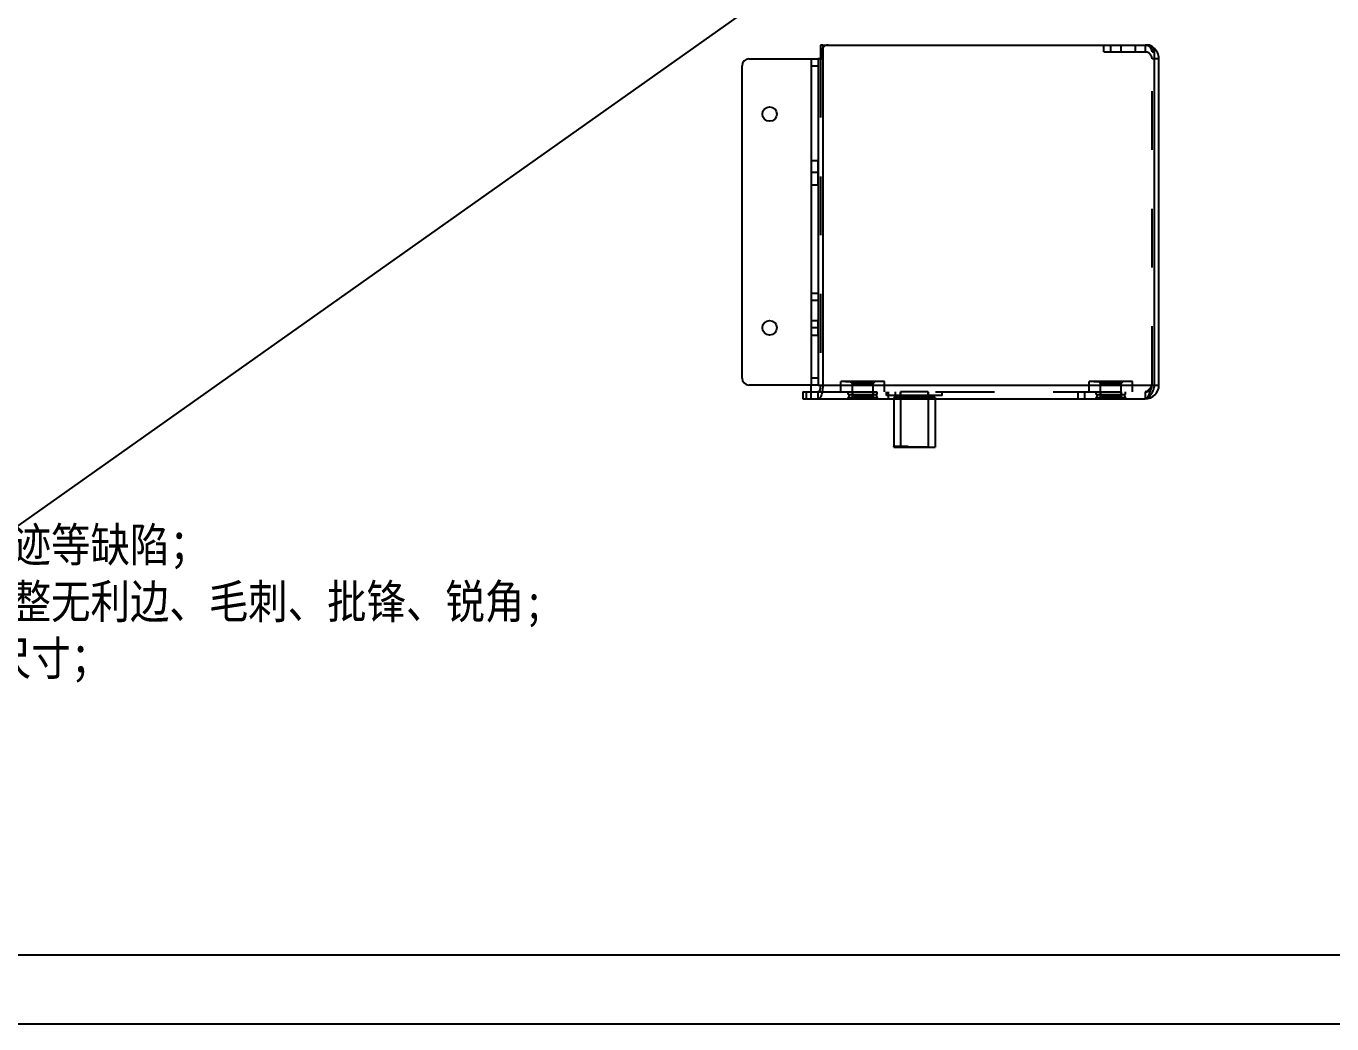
# Model space of a CAD drawing. Header units: millimetres. Extents: x 0 to 8948, y -1340 to 1100.
# Drawn here: x 3466.3 to 3655.8, y 0 to 144.7 of the extents above; entities that cross this region are included whole.
import ezdxf

# ---------------------------------------------------------------- set-up
doc = ezdxf.new("R2010")
doc.units = ezdxf.units.MM
doc.header["$LTSCALE"] = 85.25
doc.linetypes.add('HIDDEN', pattern=[0.2, 0.1, -0.1])
doc.layers.get('0').update_dxf_attribs({"linetype": 'CONTINUOUS'})
doc.layers.add('02___PRT_ALL_AXES', color=7, linetype='CONTINUOUS')
doc.layers.add('DEFAULT_2', color=8, linetype='HIDDEN')
doc.styles.get("Standard").update_dxf_attribs({"font": 'txt', "width": 0.85})

msp = doc.modelspace()

# ---------------------------------------------------------------- linework, layer by layer
msp.add_line((3956.955, 420), (3362.955, 0))
at = {"color": 7, "linetype": 'Continuous'}
for p, q in [((3581.967, 141.958), (3581.625, 141.958)), ((3581.625, 141.958), (3581.625, 139.958)), ((3570.249, 93.658), (3570.249, 138.958)), ((3571.249, 139.958), (3580.249, 139.958)), ((3580.309, 139.958), (3581.309, 139.958)), ((3580.309, 92.658), (3580.309, 139.958)), ((3580.309, 138.958), (3581.309, 138.958)), ((3630.749, 139.958), (3630.091, 139.958)), ((3580.309, 105.958), (3581.309, 105.958)), ((3580.309, 104.958), (3581.309, 104.958)), ((3581.309, 93.658), (3580.309, 93.658)), ((3580.249, 92.658), (3571.249, 92.658)), ((3579.049, 91.658), (3581.283, 91.658)), ((3579.049, 91.658), (3579.049, 90.658)), ((3579.549, 91.658), (3579.549, 90.658)), ((3580.249, 90.658), (3580.249, 92.658)), ((3581.309, 92.658), (3580.309, 92.658)), ((3581.283, 90.658), (3581.283, 91.658)), ((3630.091, 92.658), (3630.749, 92.658)), ((3592.249, 90.658), (3592.249, 83.658)), ((3598.249, 90.658), (3598.249, 83.658)), ((3592.249, 83.658), (3598.249, 83.658)), ((3592.284, 83.758), (3592.27, 83.758)), ((3592.27, 83.758), (3592.27, 83.658)), ((3592.276, 83.658), (3592.276, 83.758)), ((3592.284, 83.758), (3592.284, 83.658)), ((3592.824, 83.758), (3592.766, 83.758)), ((3592.766, 83.758), (3592.766, 83.658)), ((3592.824, 83.758), (3592.824, 83.658)), ((3593.96, 83.758), (3593.607, 83.758)), ((3593.607, 83.758), (3593.607, 83.658)), ((3593.616, 83.658), (3593.616, 83.758)), ((3593.664, 83.658), (3593.664, 83.758)), ((3593.919, 83.658), (3593.919, 83.758)), ((3593.96, 83.758), (3593.96, 83.658)), ((3362.955, 0), (3956.955, 0))]:
    msp.add_line(p, q, dxfattribs=at)
at = {"color": 3, "linetype": 'Continuous'}
for p, q in [((3581.967, 141.958), (3629.151, 141.958)), ((3581.967, 141.958), (3581.967, 92.658)), ((3630.091, 92.658), (3630.091, 140.958)), ((3581.309, 139.958), (3581.309, 92.658)), ((3581.967, 139.958), (3581.322, 139.958)), ((3630.749, 92.658), (3630.749, 139.958)), ((3581.322, 92.658), (3630.091, 92.658)), ((3579.049, 90.658), (3628.749, 90.658))]:
    msp.add_line(p, q, dxfattribs=at)
at = {"color": 7, "linetype": 'Continuous'}
msp.add_lwpolyline([(3372.955, 10), (3946.955, 10), (3946.955, 410), (3372.955, 410)], close=True, dxfattribs=at)
at = {"color": 3, "linetype": 'Continuous'}
for centre, radius, start, end in [((3628.749, 139.958), 2, 0, 54.74975), ((3628.749, 92.658), 2, 270, 0), ((3624.102, 93.912), 6.119, 347.30547, 348.17175)]:
    msp.add_arc(centre, radius, start, end, dxfattribs=at)
at = {"color": 7, "linetype": 'Continuous'}
for centre, start, end in [((3571.249, 138.958), 90, 180), ((3571.249, 93.658), 180, 270)]:
    msp.add_arc(centre, 1, start, end, dxfattribs=at)
at = {"color": 3, "linetype": 'Continuous'}
for points, knots in [([(3629.894, 141.57), (3629.808, 141.688), (3629.585, 141.886), (3629.293, 141.958), (3629.151, 141.958)], [0, 0, 0, 0, 0.5054743, 1, 1, 1, 1]), ([(3581.767, 91.244), (3581.738, 91.159), (3581.675, 91.006), (3581.544, 90.782), (3581.384, 90.658), (3581.283, 90.658)], [0, 0, 0, 0, 0.3401478, 0.6175015, 1, 1, 1, 1]), ([(3581.967, 92.658), (3581.967, 92.402), (3581.937, 91.924), (3581.839, 91.453), (3581.767, 91.244)], [0, 0, 0, 0, 0.5354438, 1, 1, 1, 1]), ([(3629.571, 91.259), (3629.467, 91.092), (3629.25, 90.807), (3628.902, 90.658), (3628.749, 90.658)], [0, 0, 0, 0, 0.5629949, 1, 1, 1, 1]), ([(3629.874, 91.892), (3629.853, 91.834), (3629.767, 91.616), (3629.663, 91.405), (3629.571, 91.259)], [0, 0, 0, 0, 0.2638575, 1, 1, 1, 1]), ([(3630.071, 92.567), (3630.032, 92.395), (3629.971, 92.168), (3629.894, 91.946), (3629.874, 91.892)], [0, 0, 0, 0, 0.7543863, 1, 1, 1, 1])]:
    msp.add_open_spline(points, degree=3, knots=knots, dxfattribs=at)
msp.add_open_spline([(3630.091, 140.958), (3630.091, 141.172), (3630.02, 141.397), (3629.894, 141.57)], degree=3, dxfattribs=at)
at = {"color": 7, "linetype": 'Continuous'}
msp.add_open_spline([(3581.599, 92.275), (3581.587, 92.19), (3581.555, 92.034), (3581.483, 91.817), (3581.368, 91.658), (3581.283, 91.658)], degree=3, knots=[0, 0, 0, 0, 0.3561555, 0.6479047, 1, 1, 1, 1], dxfattribs=at)
msp.add_open_spline([(3581.625, 92.658), (3581.625, 92.53), (3581.617, 92.402), (3581.599, 92.275)], degree=3, dxfattribs=at)
at = {"layer": '02___PRT_ALL_AXES', "color": 8, "linetype": 'HIDDEN'}
for p, q in [((3625.199, 141.958), (3627.299, 141.958)), ((3625.199, 141.958), (3625.199, 140.958)), ((3625.199, 140.958), (3627.299, 140.958)), ((3627.299, 141.958), (3627.299, 140.958)), ((3580.309, 125.208), (3581.309, 125.208)), ((3580.309, 121.708), (3580.309, 125.208)), ((3581.309, 121.708), (3581.309, 125.208)), ((3581.309, 123.458), (3580.309, 123.458)), ((3580.309, 121.708), (3581.309, 121.708)), ((3580.309, 102.008), (3581.309, 102.008)), ((3580.309, 99.909), (3580.309, 102.007)), ((3581.309, 100.958), (3580.309, 100.958)), ((3581.309, 99.909), (3581.309, 102.007)), ((3580.309, 99.908), (3581.309, 99.908)), ((3586.249, 91.658), (3589.249, 91.658)), ((3586.249, 91.658), (3586.249, 90.658)), ((3589.249, 91.658), (3589.249, 90.658)), ((3597.249, 91.658), (3593.249, 91.658)), ((3593.249, 91.658), (3593.249, 83.658)), ((3597.249, 91.658), (3597.249, 83.658)), ((3622.249, 91.658), (3625.249, 91.658)), ((3622.249, 91.658), (3622.249, 90.658)), ((3625.249, 91.658), (3625.249, 90.658)), ((3586.249, 90.658), (3589.249, 90.658)), ((3592.249, 90.858), (3592.249, 90.658)), ((3593.249, 90.658), (3597.249, 90.658)), ((3598.249, 90.858), (3598.249, 90.658)), ((3622.249, 90.658), (3625.249, 90.658)), ((3597.249, 83.658), (3593.249, 83.658))]:
    msp.add_line(p, q, dxfattribs=at)
at = {"layer": '02___PRT_ALL_AXES', "color": 7, "linetype": 'Continuous'}
for p, q in [((3592.249, 90.658), (3592.249, 83.658)), ((3598.249, 90.658), (3598.249, 83.658))]:
    msp.add_line(p, q, dxfattribs=at)
for centre in [(3574.249, 131.958), (3574.249, 100.958)]:
    msp.add_circle(centre, 1.05, dxfattribs=at)
at = {"layer": 'DEFAULT_2', "color": 8, "linetype": 'HIDDEN'}
for p, q in [((3581.749, 140.958), (3581.749, 139.958)), ((3622.749, 140.958), (3622.749, 141.958)), ((3622.749, 140.958), (3628.749, 140.958)), ((3623.749, 140.958), (3623.749, 141.958)), ((3628.749, 141.958), (3628.749, 140.958)), ((3629.749, 140.958), (3630.091, 140.958)), ((3629.749, 92.658), (3629.749, 140.958)), ((3580.249, 139.958), (3580.309, 139.958)), ((3581.322, 139.958), (3581.309, 139.958)), ((3581.625, 139.958), (3581.625, 92.658)), ((3630.091, 139.958), (3629.749, 139.958)), ((3590.899, 93.158), (3584.599, 93.158)), ((3584.599, 91.658), (3584.599, 93.158)), ((3585.273, 93.138), (3585.273, 93.158)), ((3587.165, 93.138), (3585.273, 93.138)), ((3585.287, 93.138), (3585.287, 93.158)), ((3585.31, 93.158), (3585.31, 93.138)), ((3585.317, 93.138), (3585.317, 93.158)), ((3585.355, 93.158), (3585.355, 93.138)), ((3585.355, 93.138), (3585.355, 93.158)), ((3585.356, 93.158), (3585.356, 93.138)), ((3585.358, 93.138), (3585.358, 93.158)), ((3585.369, 93.138), (3585.369, 93.158)), ((3585.378, 93.158), (3585.378, 93.138)), ((3585.602, 93.138), (3585.602, 93.158)), ((3585.635, 93.138), (3585.635, 93.158)), ((3585.716, 93.138), (3585.716, 93.158)), ((3585.749, 93.138), (3585.749, 93.158)), ((3585.758, 93.158), (3585.758, 93.138)), ((3585.77, 93.138), (3585.77, 93.158)), ((3585.79, 93.158), (3585.79, 93.138)), ((3585.791, 93.138), (3585.791, 93.158)), ((3585.793, 93.138), (3585.793, 93.158)), ((3585.82, 93.138), (3585.82, 93.158)), ((3585.821, 93.138), (3585.821, 93.158)), ((3585.827, 93.138), (3585.827, 93.158)), ((3585.837, 93.138), (3585.837, 93.158)), ((3585.849, 93.158), (3585.849, 93.138)), ((3585.85, 93.138), (3585.85, 93.158)), ((3585.895, 93.138), (3585.895, 93.158)), ((3585.907, 93.138), (3585.907, 93.158)), ((3585.937, 93.138), (3585.937, 93.158)), ((3585.94, 93.138), (3585.94, 93.158)), ((3585.943, 93.138), (3585.943, 93.158)), ((3586.249, 92.858), (3585.949, 93.158)), ((3585.95, 93.138), (3585.95, 93.158)), ((3586.017, 93.138), (3586.017, 93.158)), ((3586.035, 93.158), (3586.035, 93.138)), ((3586.037, 93.138), (3586.037, 93.158)), ((3586.039, 93.138), (3586.039, 93.158)), ((3586.04, 93.158), (3586.04, 93.138)), ((3586.054, 93.158), (3586.054, 93.138)), ((3586.057, 93.138), (3586.057, 93.158)), ((3586.06, 93.138), (3586.06, 93.158)), ((3586.073, 93.138), (3586.073, 93.158)), ((3586.074, 93.138), (3586.074, 93.158)), ((3586.082, 93.138), (3586.082, 93.158)), ((3586.083, 93.138), (3586.083, 93.158)), ((3586.144, 93.138), (3586.144, 93.158)), ((3586.144, 93.138), (3586.144, 93.158)), ((3586.156, 93.158), (3586.156, 93.138)), ((3586.181, 93.138), (3586.181, 93.158)), ((3586.187, 93.138), (3586.187, 93.158)), ((3586.203, 93.138), (3586.203, 93.158)), ((3586.205, 93.138), (3586.205, 93.158)), ((3586.218, 93.158), (3586.218, 93.138)), ((3586.222, 93.138), (3586.222, 93.158)), ((3586.232, 93.138), (3586.232, 93.158)), ((3586.233, 93.138), (3586.233, 93.158)), ((3586.236, 93.138), (3586.236, 93.158)), ((3586.248, 93.138), (3586.248, 93.158)), ((3589.249, 92.858), (3586.249, 92.858)), ((3586.249, 90.988), (3586.249, 92.858)), ((3586.261, 93.158), (3586.261, 93.138)), ((3586.262, 93.138), (3586.262, 93.158)), ((3586.263, 93.138), (3586.263, 93.158)), ((3586.297, 93.158), (3586.297, 93.138)), ((3586.305, 93.138), (3586.305, 93.158)), ((3586.364, 93.138), (3586.364, 93.158)), ((3586.371, 93.158), (3586.371, 93.138)), ((3586.395, 93.138), (3586.395, 93.158)), ((3586.406, 93.138), (3586.406, 93.158)), ((3586.418, 93.158), (3586.418, 93.138)), ((3586.429, 93.138), (3586.429, 93.158)), ((3586.429, 93.138), (3586.429, 93.158)), ((3586.44, 93.138), (3586.44, 93.158)), ((3586.442, 93.138), (3586.442, 93.158)), ((3586.481, 93.138), (3586.481, 93.158)), ((3586.51, 93.138), (3586.51, 93.158)), ((3586.517, 93.138), (3586.517, 93.158)), ((3586.518, 93.138), (3586.518, 93.158)), ((3586.593, 93.158), (3586.593, 93.138)), ((3586.611, 93.138), (3586.611, 93.158)), ((3586.64, 93.138), (3586.64, 93.158)), ((3586.653, 93.158), (3586.653, 93.138)), ((3586.663, 93.158), (3586.663, 93.138)), ((3586.681, 93.138), (3586.681, 93.158)), ((3586.711, 93.158), (3586.711, 93.138)), ((3586.719, 93.138), (3586.719, 93.158)), ((3586.848, 93.158), (3586.848, 93.138)), ((3586.882, 93.138), (3586.882, 93.158)), ((3586.911, 93.138), (3586.911, 93.158)), ((3586.918, 93.138), (3586.918, 93.158)), ((3586.947, 93.138), (3586.947, 93.158)), ((3586.959, 93.138), (3586.959, 93.158)), ((3586.987, 93.138), (3586.987, 93.158)), ((3586.994, 93.138), (3586.994, 93.158)), ((3587.153, 93.138), (3587.153, 93.158)), ((3587.165, 93.138), (3587.165, 93.158)), ((3587.305, 93.158), (3587.305, 93.138)), ((3587.686, 93.138), (3587.305, 93.138)), ((3587.306, 93.138), (3587.306, 93.158)), ((3587.346, 93.138), (3587.346, 93.158)), ((3587.355, 93.138), (3587.355, 93.158)), ((3587.356, 93.158), (3587.356, 93.138)), ((3587.357, 93.138), (3587.357, 93.158)), ((3587.379, 93.138), (3587.379, 93.158)), ((3587.386, 93.138), (3587.386, 93.158)), ((3587.386, 93.158), (3587.386, 93.138)), ((3587.391, 93.138), (3587.391, 93.158)), ((3587.394, 93.138), (3587.394, 93.158)), ((3587.472, 93.138), (3587.472, 93.158)), ((3587.488, 93.138), (3587.488, 93.158)), ((3587.488, 93.138), (3587.488, 93.158)), ((3587.497, 93.138), (3587.497, 93.158)), ((3587.522, 93.138), (3587.522, 93.158)), ((3587.533, 93.138), (3587.533, 93.158)), ((3587.579, 93.138), (3587.579, 93.158)), ((3587.606, 93.138), (3587.606, 93.158)), ((3587.612, 93.138), (3587.612, 93.158)), ((3587.638, 93.138), (3587.638, 93.158)), ((3587.639, 93.138), (3587.639, 93.158)), ((3587.645, 93.138), (3587.645, 93.158)), ((3587.646, 93.138), (3587.646, 93.158)), ((3587.653, 93.158), (3587.653, 93.138)), ((3587.657, 93.138), (3587.657, 93.158)), ((3587.685, 93.138), (3587.685, 93.158)), ((3587.686, 93.138), (3587.686, 93.158)), ((3589.249, 92.858), (3589.549, 93.158)), ((3589.249, 90.988), (3589.249, 92.858)), ((3590.899, 91.658), (3590.899, 93.158)), ((3626.899, 93.158), (3620.599, 93.158)), ((3620.599, 91.658), (3620.599, 93.158)), ((3621.273, 93.138), (3621.273, 93.158)), ((3623.165, 93.138), (3621.273, 93.138)), ((3621.287, 93.138), (3621.287, 93.158)), ((3621.31, 93.158), (3621.31, 93.138)), ((3621.317, 93.138), (3621.317, 93.158)), ((3621.355, 93.158), (3621.355, 93.138)), ((3621.355, 93.138), (3621.355, 93.158)), ((3621.356, 93.158), (3621.356, 93.138)), ((3621.358, 93.138), (3621.358, 93.158)), ((3621.369, 93.138), (3621.369, 93.158)), ((3621.378, 93.158), (3621.378, 93.138)), ((3621.602, 93.138), (3621.602, 93.158)), ((3621.635, 93.138), (3621.635, 93.158)), ((3621.716, 93.138), (3621.716, 93.158)), ((3621.749, 93.138), (3621.749, 93.158)), ((3621.758, 93.158), (3621.758, 93.138)), ((3621.77, 93.138), (3621.77, 93.158)), ((3621.79, 93.158), (3621.79, 93.138)), ((3621.791, 93.138), (3621.791, 93.158)), ((3621.793, 93.138), (3621.793, 93.158)), ((3621.82, 93.138), (3621.82, 93.158)), ((3621.821, 93.138), (3621.821, 93.158)), ((3621.827, 93.138), (3621.827, 93.158)), ((3621.837, 93.138), (3621.837, 93.158)), ((3621.849, 93.158), (3621.849, 93.138)), ((3621.85, 93.138), (3621.85, 93.158)), ((3621.895, 93.138), (3621.895, 93.158)), ((3621.907, 93.138), (3621.907, 93.158)), ((3621.937, 93.138), (3621.937, 93.158)), ((3621.94, 93.138), (3621.94, 93.158)), ((3621.943, 93.138), (3621.943, 93.158)), ((3622.249, 92.858), (3621.949, 93.158)), ((3621.95, 93.138), (3621.95, 93.158)), ((3622.017, 93.138), (3622.017, 93.158)), ((3622.035, 93.158), (3622.035, 93.138)), ((3622.037, 93.138), (3622.037, 93.158)), ((3622.039, 93.138), (3622.039, 93.158)), ((3622.04, 93.158), (3622.04, 93.138)), ((3622.054, 93.158), (3622.054, 93.138)), ((3622.057, 93.138), (3622.057, 93.158)), ((3622.06, 93.138), (3622.06, 93.158)), ((3622.073, 93.138), (3622.073, 93.158)), ((3622.074, 93.138), (3622.074, 93.158)), ((3622.082, 93.138), (3622.082, 93.158)), ((3622.083, 93.138), (3622.083, 93.158)), ((3622.144, 93.138), (3622.144, 93.158)), ((3622.144, 93.138), (3622.144, 93.158)), ((3622.156, 93.158), (3622.156, 93.138)), ((3622.181, 93.138), (3622.181, 93.158)), ((3622.187, 93.138), (3622.187, 93.158)), ((3622.203, 93.138), (3622.203, 93.158)), ((3622.205, 93.138), (3622.205, 93.158)), ((3622.218, 93.158), (3622.218, 93.138)), ((3622.222, 93.138), (3622.222, 93.158)), ((3622.232, 93.138), (3622.232, 93.158)), ((3622.233, 93.138), (3622.233, 93.158)), ((3622.236, 93.138), (3622.236, 93.158)), ((3622.248, 93.138), (3622.248, 93.158)), ((3625.249, 92.858), (3622.249, 92.858)), ((3622.249, 90.988), (3622.249, 92.858)), ((3622.261, 93.158), (3622.261, 93.138)), ((3622.262, 93.138), (3622.262, 93.158)), ((3622.263, 93.138), (3622.263, 93.158)), ((3622.297, 93.158), (3622.297, 93.138)), ((3622.305, 93.138), (3622.305, 93.158)), ((3622.364, 93.138), (3622.364, 93.158)), ((3622.371, 93.158), (3622.371, 93.138)), ((3622.395, 93.138), (3622.395, 93.158)), ((3622.406, 93.138), (3622.406, 93.158)), ((3622.418, 93.158), (3622.418, 93.138)), ((3622.429, 93.138), (3622.429, 93.158)), ((3622.429, 93.138), (3622.429, 93.158)), ((3622.44, 93.138), (3622.44, 93.158)), ((3622.442, 93.138), (3622.442, 93.158)), ((3622.481, 93.138), (3622.481, 93.158)), ((3622.51, 93.138), (3622.51, 93.158)), ((3622.517, 93.138), (3622.517, 93.158)), ((3622.518, 93.138), (3622.518, 93.158)), ((3622.593, 93.158), (3622.593, 93.138)), ((3622.611, 93.138), (3622.611, 93.158)), ((3622.64, 93.138), (3622.64, 93.158)), ((3622.653, 93.158), (3622.653, 93.138)), ((3622.663, 93.158), (3622.663, 93.138)), ((3622.681, 93.138), (3622.681, 93.158)), ((3622.711, 93.158), (3622.711, 93.138)), ((3622.719, 93.138), (3622.719, 93.158)), ((3622.848, 93.158), (3622.848, 93.138)), ((3622.882, 93.138), (3622.882, 93.158)), ((3622.911, 93.138), (3622.911, 93.158)), ((3622.918, 93.138), (3622.918, 93.158)), ((3622.947, 93.138), (3622.947, 93.158)), ((3622.959, 93.138), (3622.959, 93.158)), ((3622.987, 93.138), (3622.987, 93.158)), ((3622.994, 93.138), (3622.994, 93.158)), ((3623.153, 93.138), (3623.153, 93.158)), ((3623.165, 93.138), (3623.165, 93.158)), ((3623.305, 93.158), (3623.305, 93.138)), ((3623.686, 93.138), (3623.305, 93.138)), ((3623.306, 93.138), (3623.306, 93.158)), ((3623.346, 93.138), (3623.346, 93.158)), ((3623.355, 93.138), (3623.355, 93.158)), ((3623.356, 93.158), (3623.356, 93.138)), ((3623.357, 93.138), (3623.357, 93.158)), ((3623.379, 93.138), (3623.379, 93.158)), ((3623.386, 93.138), (3623.386, 93.158)), ((3623.386, 93.158), (3623.386, 93.138)), ((3623.391, 93.138), (3623.391, 93.158)), ((3623.394, 93.138), (3623.394, 93.158)), ((3623.472, 93.138), (3623.472, 93.158)), ((3623.488, 93.138), (3623.488, 93.158)), ((3623.488, 93.138), (3623.488, 93.158)), ((3623.497, 93.138), (3623.497, 93.158)), ((3623.522, 93.138), (3623.522, 93.158)), ((3623.533, 93.138), (3623.533, 93.158)), ((3623.579, 93.138), (3623.579, 93.158)), ((3623.606, 93.138), (3623.606, 93.158)), ((3623.612, 93.138), (3623.612, 93.158)), ((3623.638, 93.138), (3623.638, 93.158)), ((3623.639, 93.138), (3623.639, 93.158)), ((3623.645, 93.138), (3623.645, 93.158)), ((3623.646, 93.138), (3623.646, 93.158)), ((3623.653, 93.158), (3623.653, 93.138)), ((3623.657, 93.138), (3623.657, 93.158)), ((3623.685, 93.138), (3623.685, 93.158)), ((3623.686, 93.138), (3623.686, 93.158)), ((3625.249, 92.858), (3625.549, 93.158)), ((3625.249, 90.988), (3625.249, 92.858)), ((3626.899, 91.658), (3626.899, 93.158)), ((3580.249, 92.658), (3580.309, 92.658)), ((3581.283, 91.658), (3628.749, 91.658)), ((3581.309, 92.658), (3581.322, 92.658)), ((3585.624, 91.278), (3585.624, 91.658)), ((3585.624, 91.278), (3589.874, 91.278)), ((3585.849, 91.278), (3585.624, 90.788)), ((3586.249, 90.988), (3585.949, 90.688)), ((3589.249, 90.988), (3586.249, 90.988)), ((3589.249, 90.988), (3589.549, 90.688)), ((3589.649, 91.278), (3589.874, 90.788)), ((3589.874, 91.278), (3589.874, 91.658)), ((3591.208, 91.158), (3591.208, 91.658)), ((3599.29, 91.158), (3591.208, 91.158)), ((3591.499, 90.658), (3591.499, 91.658)), ((3592.449, 91.158), (3592.449, 90.858)), ((3592.499, 90.658), (3592.499, 91.658)), ((3593.228, 91.158), (3593.228, 91.658)), ((3597.27, 91.158), (3597.27, 91.658)), ((3598.049, 91.158), (3598.049, 90.858)), ((3599.29, 91.158), (3599.29, 91.658)), ((3618.999, 90.658), (3618.999, 91.658)), ((3619.999, 90.658), (3619.999, 91.658)), ((3621.624, 91.278), (3621.624, 91.658)), ((3621.624, 91.278), (3625.874, 91.278)), ((3621.849, 91.278), (3621.624, 90.788)), ((3622.249, 90.988), (3621.949, 90.688)), ((3625.249, 90.988), (3622.249, 90.988)), ((3625.249, 90.988), (3625.549, 90.688)), ((3625.649, 91.278), (3625.874, 90.788)), ((3625.874, 91.278), (3625.874, 91.658)), ((3628.749, 91.658), (3628.749, 90.658)), ((3589.874, 90.788), (3585.624, 90.788)), ((3585.624, 90.688), (3585.624, 90.788)), ((3585.624, 90.688), (3589.874, 90.688)), ((3589.874, 90.688), (3589.874, 90.788)), ((3598.249, 90.858), (3592.249, 90.858)), ((3592.249, 90.858), (3592.249, 90.658)), ((3598.249, 90.858), (3598.249, 90.658)), ((3625.874, 90.788), (3621.624, 90.788)), ((3621.624, 90.688), (3621.624, 90.788)), ((3621.624, 90.688), (3625.874, 90.688)), ((3625.874, 90.688), (3625.874, 90.788)), ((3592.766, 83.758), (3592.284, 83.758)), ((3592.312, 83.658), (3592.312, 83.758)), ((3592.315, 83.658), (3592.315, 83.758)), ((3592.357, 83.658), (3592.357, 83.758)), ((3592.359, 83.658), (3592.359, 83.758)), ((3592.364, 83.658), (3592.364, 83.758)), ((3592.366, 83.658), (3592.366, 83.758)), ((3592.374, 83.658), (3592.374, 83.758)), ((3592.389, 83.658), (3592.389, 83.758)), ((3592.392, 83.658), (3592.392, 83.758)), ((3592.431, 83.658), (3592.431, 83.758)), ((3592.434, 83.658), (3592.434, 83.758)), ((3592.438, 83.658), (3592.438, 83.758)), ((3592.45, 83.658), (3592.45, 83.758)), ((3592.489, 83.658), (3592.489, 83.758)), ((3592.5, 83.658), (3592.5, 83.758)), ((3592.509, 83.658), (3592.509, 83.758)), ((3592.52, 83.658), (3592.52, 83.758)), ((3592.559, 83.658), (3592.559, 83.758)), ((3592.571, 83.658), (3592.571, 83.758)), ((3592.575, 83.658), (3592.575, 83.758)), ((3592.578, 83.658), (3592.578, 83.758)), ((3592.617, 83.658), (3592.617, 83.758)), ((3592.62, 83.658), (3592.62, 83.758)), ((3592.638, 83.658), (3592.638, 83.758)), ((3592.643, 83.658), (3592.643, 83.758)), ((3592.645, 83.658), (3592.645, 83.758)), ((3592.65, 83.658), (3592.65, 83.758)), ((3592.652, 83.658), (3592.652, 83.758)), ((3592.659, 83.658), (3592.659, 83.758)), ((3592.671, 83.658), (3592.671, 83.758)), ((3592.692, 83.658), (3592.692, 83.758)), ((3592.699, 83.658), (3592.699, 83.758)), ((3592.7, 83.658), (3592.7, 83.758)), ((3592.704, 83.658), (3592.704, 83.758)), ((3592.709, 83.658), (3592.709, 83.758)), ((3592.711, 83.658), (3592.711, 83.758)), ((3592.715, 83.658), (3592.715, 83.758)), ((3592.719, 83.658), (3592.719, 83.758)), ((3592.72, 83.658), (3592.72, 83.758)), ((3592.726, 83.658), (3592.726, 83.758)), ((3592.746, 83.658), (3592.746, 83.758)), ((3592.76, 83.658), (3592.76, 83.758)), ((3592.773, 83.658), (3592.773, 83.758)), ((3592.778, 83.658), (3592.778, 83.758)), ((3592.783, 83.658), (3592.783, 83.758)), ((3592.795, 83.658), (3592.795, 83.758)), ((3592.805, 83.658), (3592.805, 83.758)), ((3592.806, 83.658), (3592.806, 83.758)), ((3592.809, 83.658), (3592.809, 83.758)), ((3592.822, 83.658), (3592.822, 83.758)), ((3593.459, 83.758), (3592.824, 83.758)), ((3592.829, 83.658), (3592.829, 83.758)), ((3592.84, 83.658), (3592.84, 83.758)), ((3592.841, 83.658), (3592.841, 83.758)), ((3592.851, 83.658), (3592.851, 83.758)), ((3592.853, 83.658), (3592.853, 83.758)), ((3592.855, 83.658), (3592.855, 83.758)), ((3592.861, 83.658), (3592.861, 83.758)), ((3592.873, 83.658), (3592.873, 83.758)), ((3592.885, 83.658), (3592.885, 83.758)), ((3592.894, 83.658), (3592.894, 83.758)), ((3592.895, 83.658), (3592.895, 83.758)), ((3592.899, 83.658), (3592.899, 83.758)), ((3592.906, 83.658), (3592.906, 83.758)), ((3592.917, 83.658), (3592.917, 83.758)), ((3592.921, 83.658), (3592.921, 83.758)), ((3592.932, 83.658), (3592.932, 83.758)), ((3592.94, 83.658), (3592.94, 83.758)), ((3592.952, 83.658), (3592.952, 83.758)), ((3592.955, 83.658), (3592.955, 83.758)), ((3592.975, 83.658), (3592.975, 83.758)), ((3592.981, 83.658), (3592.981, 83.758)), ((3592.982, 83.658), (3592.982, 83.758)), ((3592.983, 83.658), (3592.983, 83.758)), ((3592.985, 83.658), (3592.985, 83.758)), ((3592.99, 83.658), (3592.99, 83.758)), ((3592.995, 83.658), (3592.995, 83.758)), ((3592.996, 83.658), (3592.996, 83.758)), ((3593.013, 83.658), (3593.013, 83.758)), ((3593.029, 83.658), (3593.029, 83.758)), ((3593.033, 83.658), (3593.033, 83.758)), ((3593.037, 83.658), (3593.037, 83.758)), ((3593.065, 83.658), (3593.065, 83.758)), ((3593.068, 83.658), (3593.068, 83.758)), ((3593.074, 83.658), (3593.074, 83.758)), ((3593.094, 83.658), (3593.094, 83.758)), ((3593.255, 83.658), (3593.255, 83.758)), ((3593.266, 83.658), (3593.266, 83.758)), ((3593.336, 83.658), (3593.336, 83.758)), ((3593.351, 83.658), (3593.351, 83.758)), ((3593.399, 83.658), (3593.399, 83.758)), ((3593.459, 83.658), (3593.459, 83.758)), ((3593.607, 83.758), (3593.489, 83.758)), ((3593.489, 83.658), (3593.489, 83.758)), ((3593.496, 83.658), (3593.496, 83.758)), ((3593.509, 83.658), (3593.509, 83.758)), ((3593.527, 83.658), (3593.527, 83.758)), ((3593.548, 83.658), (3593.548, 83.758)), ((3593.59, 83.658), (3593.59, 83.758)), ((3593.592, 83.658), (3593.592, 83.758)), ((3593.612, 83.658), (3593.612, 83.758)), ((3593.662, 83.658), (3593.662, 83.758)), ((3593.721, 83.658), (3593.721, 83.758)), ((3593.747, 83.658), (3593.747, 83.758)), ((3593.785, 83.658), (3593.785, 83.758)), ((3593.797, 83.658), (3593.797, 83.758)), ((3593.852, 83.658), (3593.852, 83.758)), ((3593.878, 83.658), (3593.878, 83.758)), ((3593.912, 83.658), (3593.912, 83.758)), ((3593.952, 83.658), (3593.952, 83.758)), ((3594.372, 83.758), (3593.96, 83.758)), ((3593.978, 83.658), (3593.978, 83.758)), ((3594.032, 83.658), (3594.032, 83.758)), ((3594.233, 83.658), (3594.233, 83.758)), ((3594.372, 83.658), (3594.372, 83.758))]:
    msp.add_line(p, q, dxfattribs=at)
for centre, radius, start, end in [((3582.749, 140.958), 1, 90, 180), ((3628.749, 139.958), 2, 54.74975, 90), ((3628.749, 140.958), 1, 0, 90), ((3628.749, 139.958), 1, 0, 90), ((3628.749, 92.658), 1, 270, 0)]:
    msp.add_arc(centre, radius, start, end, dxfattribs=at)
for points, knots in [([(3628.809, 141.958), (3629.051, 141.958), (3629.563, 141.729), (3629.749, 141.211), (3629.749, 140.958)], [0, 0, 0, 0, 0.4890129, 1, 1, 1, 1]), ([(3629.749, 92.658), (3629.694, 92.526), (3629.545, 92.224), (3629.251, 91.819), (3628.905, 91.658), (3628.749, 91.658)], [0, 0, 0, 0, 0.2890436, 0.683463, 1, 1, 1, 1]), ([(3629.082, 91.792), (3629.056, 91.771), (3628.957, 91.701), (3628.836, 91.658), (3628.749, 91.658)], [0, 0, 0, 0, 0.279478, 1, 1, 1, 1]), ([(3629.302, 91.367), (3629.26, 91.265), (3629.177, 91.083), (3629.029, 90.824), (3628.86, 90.658), (3628.749, 90.658)], [0, 0, 0, 0, 0.3557086, 0.6400758, 1, 1, 1, 1]), ([(3629.749, 92.658), (3629.641, 92.489), (3629.446, 92.182), (3629.212, 91.894), (3629.082, 91.792)], [0, 0, 0, 0, 0.5482962, 1, 1, 1, 1]), ([(3629.416, 91.658), (3629.406, 91.632), (3629.37, 91.535), (3629.332, 91.438), (3629.302, 91.367)], [0, 0, 0, 0, 0.2600469, 1, 1, 1, 1]), ([(3629.57, 92.103), (3629.557, 92.064), (3629.507, 91.915), (3629.456, 91.767), (3629.416, 91.658)], [0, 0, 0, 0, 0.2582671, 1, 1, 1, 1])]:
    msp.add_open_spline(points, degree=3, knots=knots, dxfattribs=at)
msp.add_open_spline([(3629.749, 92.658), (3629.69, 92.473), (3629.631, 92.287), (3629.57, 92.103)], degree=3, dxfattribs=at)

# ---------------------------------------------------------------- texts
at = {"insert": (3395.6, 88.406), "char_height": 4.935, "width": 175.76291, "attachment_point": 1}
msp.add_mtext('{\\fSimSun|b0|i0|c134|p54;技术要求：\\P1.端面平直无明显变形；\\P2.表面无划痕、无磕碰、锈迹等缺陷；\\P3.边角表面光滑，切口要平整无利边、毛刺、批锋、锐角;\\P4.\\fSimSun|b0|i0|c134|p34;\\C0;带*号的尺寸为重点把控尺寸\\fSimSun|b0|i0|c134|p54;\\C256;；}', dxfattribs=at)

doc.saveas('drawing.dxf')
